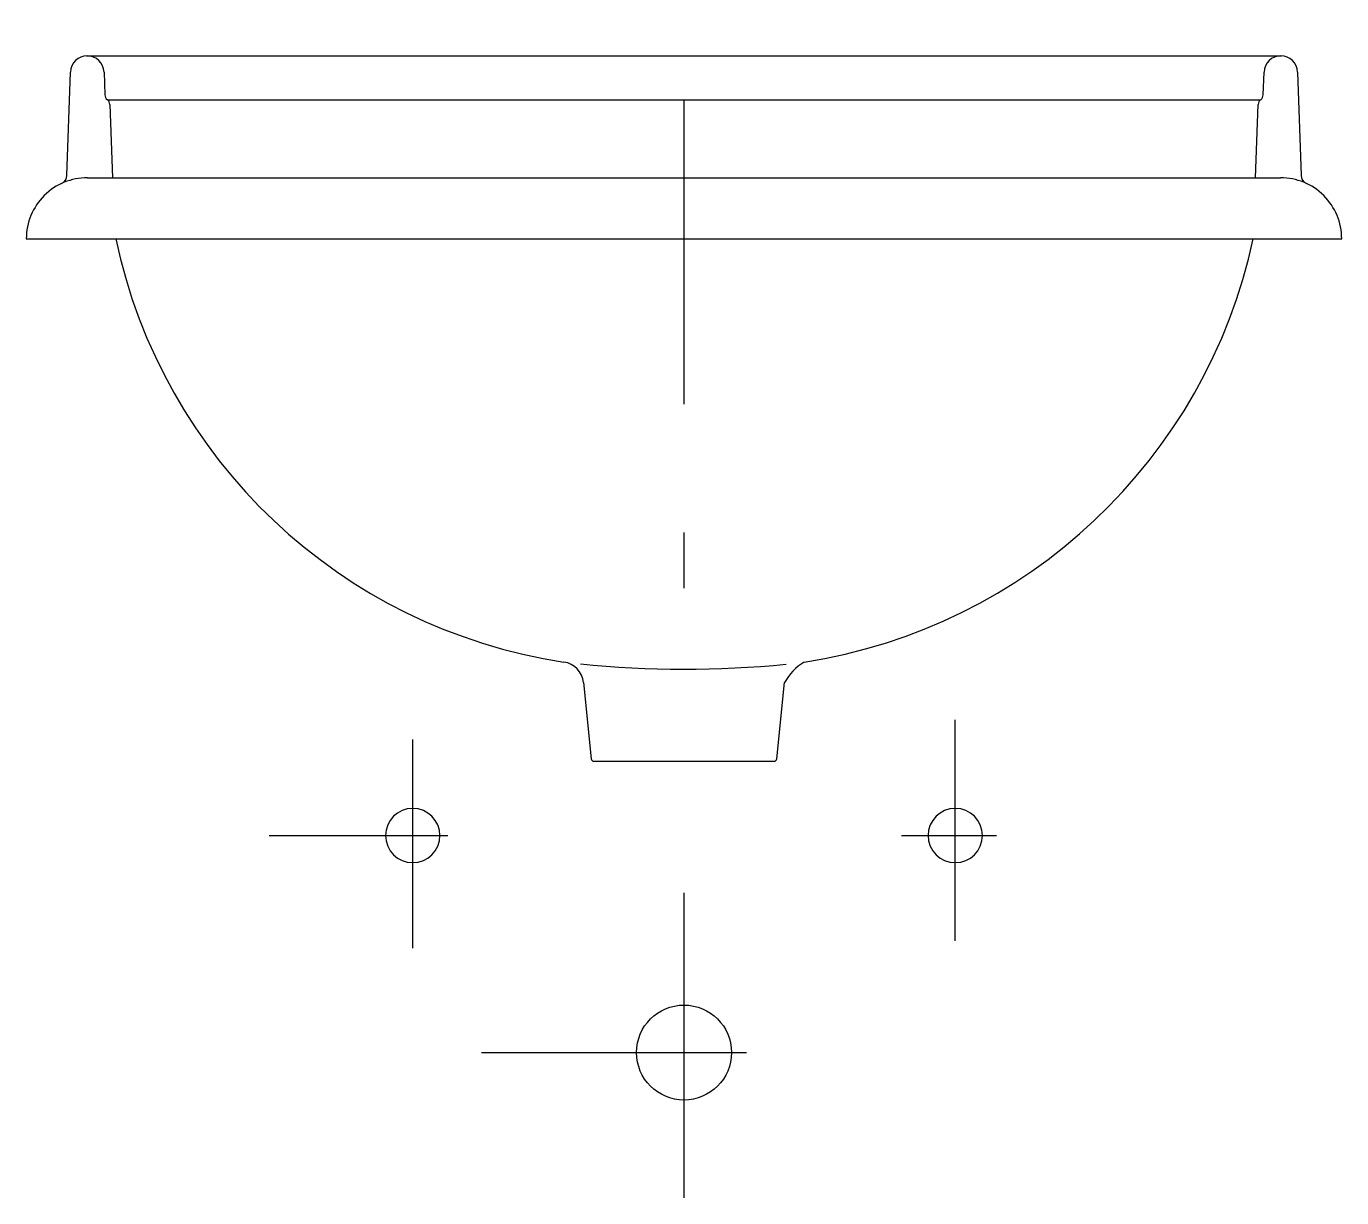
# Model space of a CAD drawing. Extents: x -675.693 to -675.261, y 582.607 to 582.991.
import ezdxf

# ---------------------------------------------------------------- set-up
doc = ezdxf.new("R2010")
doc.units = 0
doc.header["$LTSCALE"] = 0.2
doc.header["$MEASUREMENT"] = 0
doc.linetypes.add('AXES', pattern=[0.54, 0.3, -0.08, 0.08, -0.08])
doc.layers.get('0').update_dxf_attribs({"linetype": 'CONTINUOUS'})
doc.layers.add('DECA_EIXOS', color=5, linetype='AXES')

msp = doc.modelspace()

# ---------------------------------------------------------------- linework, layer by layer
at = {"linetype": 'CONTINUOUS'}
for points in [[(-675.66715, 582.97633, 0.965681), (-675.67815, 582.97633)], [(-675.27548, 582.97633, 0.965681), (-675.28647, 582.97633)], [(-675.66689, 582.96883, 0.236568), (-675.66605, 582.96725)], [(-675.66524, 582.96571, 0.231262), (-675.66605, 582.96725)], [(-675.28756, 582.96726, 0.236201), (-675.28839, 582.96568)], [(-675.28756, 582.96726, 0.231234), (-675.28674, 582.96881)], [(-675.67257, 582.94164, 0.415481), (-675.69265, 582.92164)], [(-675.68107, 582.93978, 0.282543), (-675.67933, 582.9424)], [(-675.26098, 582.92164, 0.415477), (-675.28106, 582.94164)], [(-675.2743, 582.94242, 0.285272), (-675.27255, 582.93978)], [(-675.66327, 582.92164, 0.3128), (-675.51621, 582.78273)], [(-675.43742, 582.78273, 0.311201), (-675.29, 582.92164, 0.311201)], [(-675.50983, 582.77601, 0.343738), (-675.51621, 582.78273)], [(-675.51079, 582.78213, 0.049789), (-675.44328, 582.78203)], [(-675.43742, 582.78273, 0.135137), (-675.4438, 582.77601)], [(-675.50729, 582.75101, 0.388275), (-675.5064, 582.75021)], [(-675.44724, 582.75021, 0.392139), (-675.44634, 582.75102)]]:
    msp.add_lwpolyline(points, format="xyb", dxfattribs=at)
for points in [[(-675.67285, 582.98164), (-675.28078, 582.98164)], [(-675.67933, 582.9424), (-675.67815, 582.97633)], [(-675.66715, 582.97633), (-675.66689, 582.96883)], [(-675.28674, 582.96881), (-675.28647, 582.97633)], [(-675.27548, 582.97633), (-675.2743, 582.94242)], [(-675.66605, 582.96725), (-675.28756, 582.96726)], [(-675.66524, 582.96571), (-675.6644, 582.94164)], [(-675.28923, 582.94164), (-675.28839, 582.96568)], [(-675.67257, 582.94164), (-675.28106, 582.94164)], [(-675.69265, 582.92164), (-675.26098, 582.92164)], [(-675.50983, 582.77601), (-675.50729, 582.75101)], [(-675.44634, 582.75102), (-675.4438, 582.77601)], [(-675.5064, 582.75021), (-675.44724, 582.75021)]]:
    msp.add_lwpolyline(points, dxfattribs=at)
for points in [[(-675.56582, 582.73473, 1), (-675.56582, 582.71692, 1)], [(-675.38781, 582.73473, 1), (-675.38781, 582.71692, 1)]]:
    msp.add_lwpolyline(points, format="xyb", close=True, dxfattribs=at)
msp.add_circle((-675.47681, 582.65462), 0.01558, dxfattribs=at)
at = {"layer": 'DECA_EIXOS'}
for points in [[(-675.47681, 582.86733), (-675.47681, 582.99133)], [(-675.47681, 582.607), (-675.47681, 582.82521)], [(-675.38781, 582.69129), (-675.38781, 582.76373)], [(-675.56582, 582.68887), (-675.56582, 582.75729)], [(-675.61291, 582.72583), (-675.5543, 582.72583)], [(-675.40543, 582.72583), (-675.37425, 582.72583)], [(-675.54332, 582.65462), (-675.4563, 582.65462)]]:
    msp.add_lwpolyline(points, dxfattribs=at)

doc.saveas('drawing.dxf')
